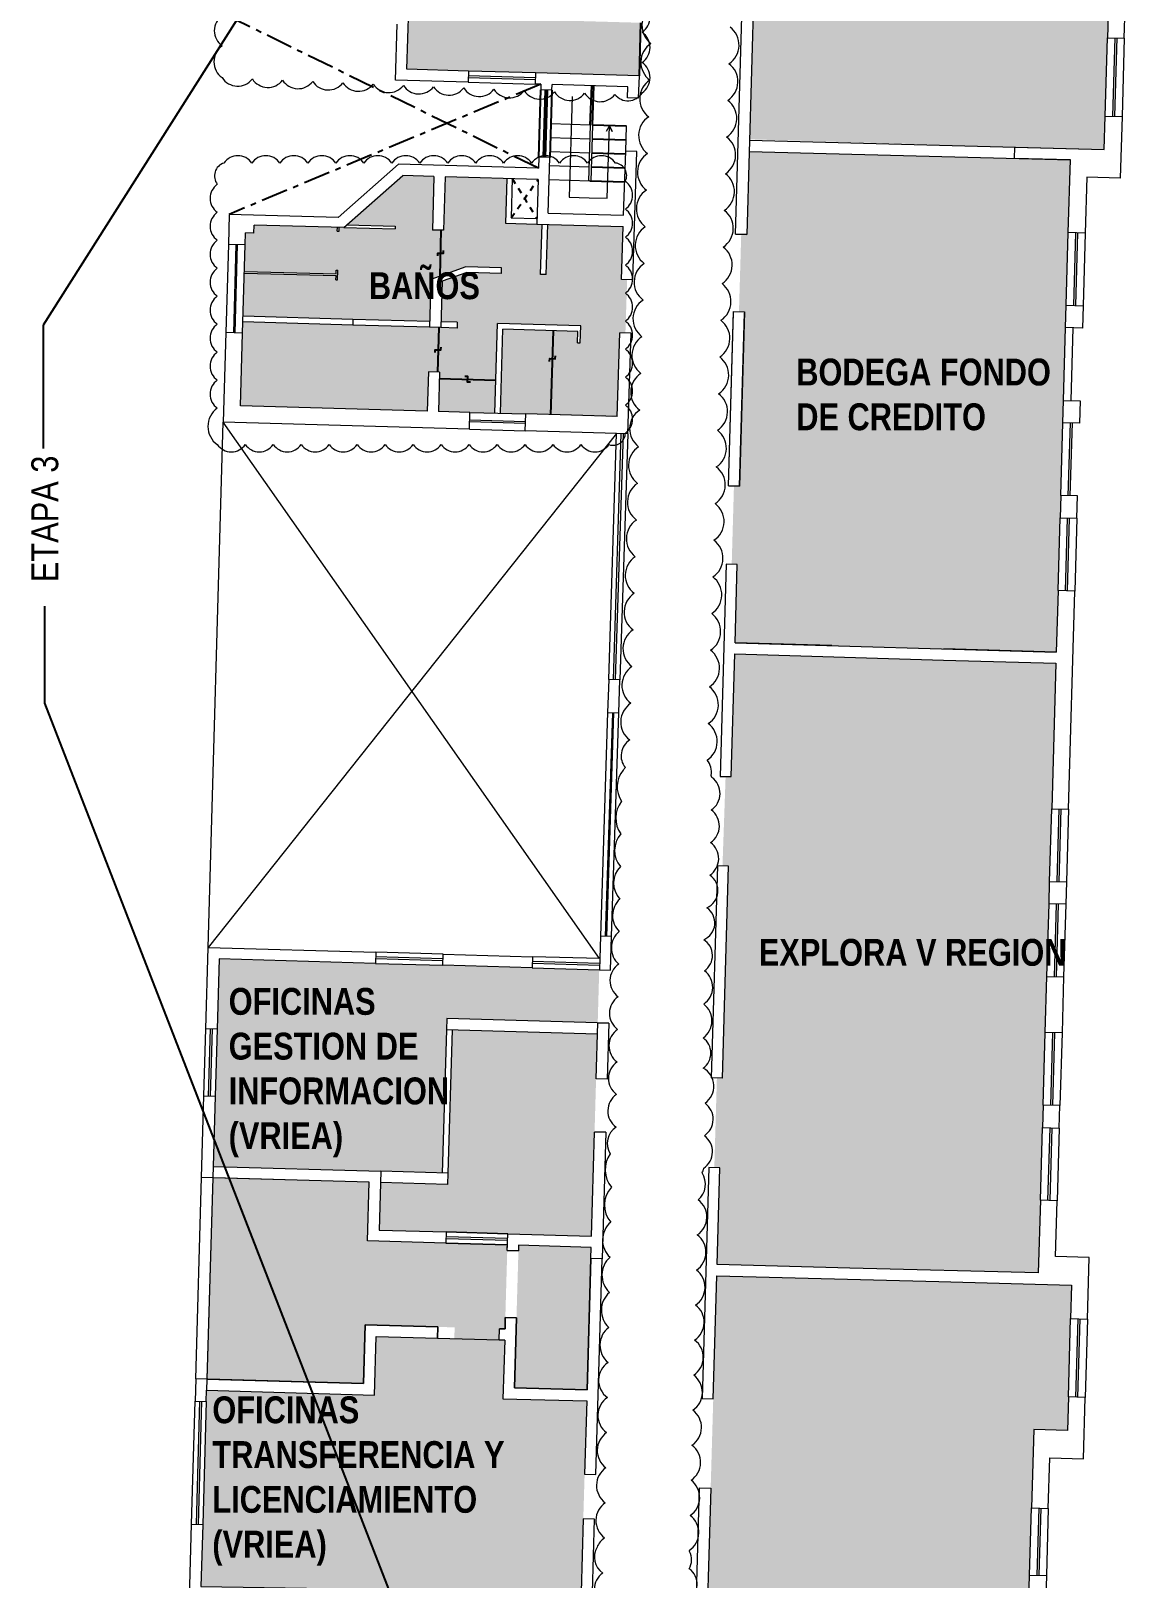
# Model space of a CAD drawing. Header units: millimetres. Extents: x -11418 to -10492, y 10656 to 11360.
# Drawn here: x -10599.73 to -10580.16, y 11197.74 to 11225.39 of the extents above; entities that cross this region are included whole.
import ezdxf
from ezdxf import colors
from ezdxf.entities.mleader import LeaderData, LeaderLine
from ezdxf.math import Vec2, Vec3

# ---------------------------------------------------------------- set-up
doc = ezdxf.new("R2010")
doc.units = ezdxf.units.MM
doc.linetypes.add('ACAD_ISO10W100', pattern=[18, 12, -3, 0, -3])
doc.linetypes.add('DASHED2', pattern=[0.375, 0.25, -0.125])
doc.layers.get('0').update_dxf_attribs({"lineweight": 0})
for name, color, linetype in [('0.5 AMARILLO-MUROS', 2, 'Continuous'), ('CUBIERTA', 8, 'Continuous'), ('Detalles', 8, 'Continuous'), ('MURO EXISTENTE', 3, 'Continuous'), ('MUROS PROYECTADOS', 2, 'Continuous'), ('PAVIMENTOS', 8, 'Continuous'), ('x_ hatch baños', 130, 'Continuous'), ('z2_ hatch direccioón de personal y perfeccionamiento académico', 56, 'Continuous'), ('z5_ hatch vicerrectoria de administración y finanzas', 56, 'Continuous'), ('z6_ hatch marketing y vínculos', 181, 'Continuous')]:
    doc.layers.add(name, color=color, linetype=linetype)
for name, color, linetype, lineweight in [('0_ id salas de clases', 7, 'Continuous', 9), ('0_ muros', 7, 'Continuous', 20), ('0_ muros 2', 7, 'Continuous', 9), ('0_ simbología', 250, 'Continuous', 5), ('0_ ventanas', 250, 'Continuous', 0)]:
    doc.layers.add(name, color=color, linetype=linetype, lineweight=lineweight)
doc.layers.add('z3_ hatch procesos docentes', color=7, linetype='Continuous', true_color=0xe5a861)
doc.layers.add('z4_ Dirección de investigación e innovación', color=7, linetype='Continuous', true_color=0xc6c8a7)
doc.styles.add('Arial Narrow', font='ARIALN.TTF', dxfattribs={"height": 0.0015})
doc.styles.add('PATO', font='romans.shx', dxfattribs={"height": 0.22})
doc.linetypes.add('BATTING', pattern='A,0.00254,-2.54,[134,ltypeshp.shx,S=2.54,R=0,X=-2.54,Y=0],-5.08,[134,ltypeshp.shx,S=2.54,R=180,X=2.54,Y=0],-2.54', length=10.16254)

msp = doc.modelspace()

# ---------------------------------------------------------------- hatches: boundary and pattern name
at = {"layer": 'x_ hatch baños'}
msp.add_hatch(color=256, dxfattribs=at).paths.add_polyline_path([(-10589.074, 11220.943), (-10589.174, 11220.946), (-10589.149, 11221.896), (-10590.493, 11221.931), (-10590.522, 11221.034), (-10590.622, 11221.037), (-10590.593, 11221.934), (-10591.25, 11221.952), (-10591.227, 11222.752), (-10592.327, 11222.784), (-10592.354, 11221.826), (-10592.554, 11221.832), (-10592.554, 11221.831), (-10592.527, 11222.79), (-10593.085, 11222.806), (-10594.085, 11221.924), (-10593.221, 11221.901), (-10593.222, 11221.85), (-10594.222, 11221.878), (-10594.224, 11221.812), (-10594.254, 11221.812), (-10594.253, 11221.879), (-10595.742, 11221.919), (-10595.745, 11221.776), (-10595.895, 11221.78), (-10595.914, 11221.086), (-10594.277, 11221.043), (-10594.274, 11221.113), (-10594.245, 11221.112), (-10594.249, 11220.942), (-10594.279, 11220.943), (-10594.277, 11221.013), (-10595.916, 11221.056), (-10595.938, 11220.29), (-10592.601, 11220.194), (-10592.58, 11220.949), (-10591.957, 11221.173), (-10591.318, 11221.154), (-10591.321, 11221.056), (-10591.938, 11221.074), (-10592.38, 11220.915), (-10592.399, 11220.189), (-10592.11, 11220.184), (-10592.113, 11220.08), (-10595.941, 11220.19), (-10595.984, 11218.691), (-10592.647, 11218.595), (-10592.627, 11219.295), (-10592.427, 11219.289), (-10592.448, 11218.589), (-10591.436, 11218.56), (-10591.39, 11220.159), (-10589.901, 11220.119), (-10589.911, 11219.814), (-10589.961, 11219.816), (-10589.955, 11220.018), (-10591.293, 11220.057), (-10591.336, 11218.557), (-10589.253, 11218.49), (-10589.21, 11219.997), (-10589.105, 11219.994)])
at = {"layer": 'z2_ hatch direccioón de personal y perfeccionamiento académico'}
for points in [[(-10580.837, 11233.985), (-10586.578, 11234.151), (-10586.886, 11223.452), (-10580.54, 11223.269), (-10580.471, 11225.868), (-10581.071, 11225.884)], [(-10591.807, 11229.269), (-10595.277, 11229.361), (-10595.303, 11228.461), (-10595.702, 11228.471), (-10595.707, 11228.328), (-10595.747, 11226.928), (-10595.777, 11225.885), (-10592.978, 11225.804), (-10593.01, 11224.705), (-10591.91, 11224.673), (-10590.711, 11224.638), (-10588.856, 11224.585), (-10588.829, 11225.535), (-10591.725, 11225.617), (-10591.924, 11225.624)]]:
    msp.add_hatch(color=54, dxfattribs=at).paths.add_polyline_path(points)
at = {"layer": 'z4_ Dirección de investigación e innovación'}
for points in [[(-10589.573, 11208.611), (-10589.6, 11207.661), (-10592.298, 11207.739), (-10592.378, 11204.978), (-10596.475, 11205.096), (-10596.368, 11208.807)], [(-10589.629, 11206.662), (-10589.605, 11207.462), (-10592.204, 11207.536), (-10592.283, 11204.775), (-10593.483, 11204.81), (-10593.507, 11203.96), (-10589.71, 11203.851)], [(-10591.214, 11203.694), (-10591.257, 11202.195), (-10591.357, 11202.198), (-10591.363, 11201.998), (-10592.163, 11202.021), (-10592.157, 11202.221), (-10593.756, 11202.267), (-10593.786, 11201.217), (-10596.584, 11201.298), (-10596.481, 11204.896), (-10593.683, 11204.815), (-10593.713, 11203.766)], [(-10589.745, 11202.651), (-10589.722, 11203.451), (-10589.716, 11203.651), (-10591.014, 11203.688), (-10591.017, 11203.588), (-10591.052, 11202.389), (-10591.088, 11201.14), (-10589.79, 11201.106)], [(-10591.293, 11200.945), (-10591.263, 11201.995), (-10591.363, 11201.998), (-10592.163, 11202.021), (-10593.562, 11202.061), (-10593.592, 11201.011), (-10596.59, 11201.098), (-10596.596, 11200.898), (-10596.659, 11198.699), (-10596.691, 11197.588), (-10593.295, 11197.537), (-10592.496, 11197.524), (-10591.096, 11197.503), (-10590.296, 11197.491), (-10589.896, 11197.485), (-10589.858, 11198.797), (-10589.834, 11199.597), (-10589.796, 11200.906)]]:
    msp.add_hatch(color=256, dxfattribs=at).paths.add_polyline_path(points)
at = {"layer": 'z4_ Dirección de investigación e innovación', "true_color": 0xa49479}
msp.add_hatch(color=252, dxfattribs=at).paths.add_polyline_path([(-10585.101, 11203.082), (-10587.471, 11203.145), (-10587.535, 11200.946), (-10587.581, 11199.347), (-10587.638, 11197.351), (-10581.898, 11197.185), (-10581.88, 11197.795), (-10581.846, 11198.995), (-10581.805, 11200.394), (-10581.205, 11200.378), (-10581.188, 11200.978), (-10581.148, 11202.378), (-10581.131, 11202.977), (-10583.501, 11203.04)])
at = {"layer": 'z5_ hatch vicerrectoria de administración y finanzas'}
msp.add_hatch(color=62, dxfattribs=at).paths.add_polyline_path([(-10581.336, 11216.688), (-10581.324, 11217.088), (-10581.287, 11218.388), (-10581.275, 11218.787), (-10581.238, 11220.087), (-10581.226, 11220.487), (-10581.189, 11221.786), (-10581.151, 11223.085), (-10586.892, 11223.237), (-10586.935, 11221.752), (-10587.035, 11221.755), (-10587.075, 11220.375), (-10586.975, 11220.372), (-10587.065, 11217.254), (-10587.165, 11217.256), (-10587.205, 11215.857), (-10587.105, 11215.854), (-10587.146, 11214.455), (-10581.405, 11214.289), (-10581.373, 11215.389)])
at = {"layer": 'z6_ hatch marketing y vínculos', "true_color": 0x9d9aac}
msp.add_hatch(color=253, dxfattribs=at).paths.add_polyline_path([(-10581.411, 11214.089), (-10583.419, 11214.147), (-10587.151, 11214.255), (-10587.214, 11212.063), (-10587.314, 11212.066), (-10587.37, 11210.467), (-10587.261, 11210.463), (-10587.327, 11208.171), (-10587.37, 11206.672), (-10587.47, 11206.675), (-10587.516, 11205.075), (-10587.416, 11205.073), (-10587.466, 11203.345), (-10585.095, 11203.282), (-10581.725, 11203.193), (-10581.687, 11204.493), (-10581.65, 11205.793), (-10581.638, 11206.193), (-10581.601, 11207.492), (-10581.572, 11208.492), (-10581.534, 11209.791), (-10581.523, 11210.191), (-10581.485, 11211.49)])

# ---------------------------------------------------------------- linework, layer by layer
for p, q in [((-10586.887, 11223.437), (-10580.546, 11223.269)), ((-10586.892, 11223.237), (-10581.151, 11223.085)), ((-10591.227, 11222.752), (-10591.25, 11221.952)), ((-10591.127, 11222.75), (-10591.147, 11222.049)), ((-10593.221, 11221.9), (-10593.222, 11221.85)), ((-10591.25, 11221.952), (-10590.688, 11221.937)), ((-10591.147, 11222.049), (-10590.686, 11222.037)), ((-10590.622, 11221.037), (-10590.593, 11221.934)), ((-10590.522, 11221.034), (-10590.493, 11221.931)), ((-10586.935, 11221.752), (-10587.135, 11221.757)), ((-10587.265, 11217.259), (-10587.175, 11220.358)), ((-10587.065, 11217.254), (-10586.976, 11220.352)), ((-10589.961, 11219.816), (-10589.955, 11220.018)), ((-10589.951, 11220.12), (-10589.951, 11220.121)), ((-10589.911, 11219.814), (-10589.901, 11220.119)), ((-10587.265, 11217.259), (-10587.065, 11217.254)), ((-10587.146, 11214.455), (-10581.405, 11214.289)), ((-10592.304, 11207.539), (-10592.378, 11204.978)), ((-10592.204, 11207.536), (-10592.278, 11204.975)), ((-10589.429, 11206.656), (-10589.629, 11206.662)), ((-10589.456, 11205.707), (-10589.656, 11205.712)), ((-10596.475, 11205.096), (-10596.59, 11201.098)), ((-10592.463, 11202.029), (-10592.457, 11202.229))]:
    msp.add_line(p, q)
at = {"color": 3, "linetype": 'BATTING'}
msp.add_lwpolyline([(-10596.313, 11225.663, 0.520567), (-10596.313, 11225.122, 0.520567), (-10596.313, 11224.555, 0.520567), (-10595.773, 11224.532, 0.520567), (-10595.233, 11224.509, 0.520567), (-10594.693, 11224.486, 0.520567), (-10594.153, 11224.463, 0.520567), (-10593.613, 11224.439, 0.520567), (-10593.074, 11224.416, 0.520567), (-10592.534, 11224.393, 0.520567), (-10591.994, 11224.37, 0.520567), (-10591.454, 11224.347, 0.520567), (-10590.914, 11224.323, 0.520567), (-10590.374, 11224.3, 0.520567), (-10589.834, 11224.277, 0.520567), (-10589.294, 11224.254, 0.520567), (-10588.805, 11224.284, 0.520567), (-10588.805, 11224.824, 0.520567), (-10588.805, 11225.365, 0.520567), (-10588.805, 11225.905, 0.520567)], format="xyb", dxfattribs=at)
at = {"color": 2, "linetype": 'BATTING'}
for points in [[(-10588.63, 11225.82, 0.520567), (-10588.649, 11225.165, 0.520567), (-10588.669, 11224.51, 0.520567), (-10588.689, 11223.855, 0.520567), (-10588.709, 11223.2, 0.520567), (-10588.729, 11222.545, 0.520567), (-10588.749, 11221.89, 0.520567), (-10588.769, 11221.235, 0.520567), (-10588.789, 11220.58, 0.520567), (-10588.809, 11219.925, 0.520567), (-10588.829, 11219.27, 0.520567), (-10588.849, 11218.614, 0.520567), (-10588.869, 11217.959, 0.520567), (-10588.889, 11217.304, 0.520567), (-10588.908, 11216.649, 0.520567), (-10588.928, 11215.994, 0.520567), (-10588.948, 11215.339, 0.520567), (-10588.968, 11214.684, 0.520567), (-10588.988, 11214.029, 0.520567), (-10589.008, 11213.374, 0.520567), (-10589.028, 11212.719, 0.439575), (-10589.109, 11212.224)], [(-10587.572, 11212.086, 0.229076), (-10587.645, 11212.357, 0.520567), (-10587.625, 11213.012, 0.520567), (-10587.604, 11213.667, 0.520567), (-10587.584, 11214.322, 0.520567), (-10587.563, 11214.977, 0.520567), (-10587.542, 11215.632, 0.520567), (-10587.522, 11216.287, 0.520567), (-10587.501, 11216.942, 0.520567), (-10587.481, 11217.597, 0.520567), (-10587.46, 11218.252, 0.520567), (-10587.44, 11218.907, 0.520567), (-10587.419, 11219.563, 0.520567), (-10587.399, 11220.218, 0.520567), (-10587.378, 11220.873, 0.520567), (-10587.357, 11221.528, 0.520567), (-10587.337, 11222.183, 0.520567), (-10587.316, 11222.838, 0.520567), (-10587.296, 11223.493, 0.520567), (-10587.275, 11224.148, 0.520567), (-10587.255, 11224.803, 0.520567), (-10587.234, 11225.458, 0.520567)], [(-10589.109, 11212.224, 0.038265), (-10589.143, 11212.181, 0.329409), (-10589.176, 11211.622, 0.332575), (-10589.185, 11211.04, 0.374687), (-10589.195, 11210.458, 0.403908), (-10589.205, 11209.876, 0.43019), (-10589.215, 11209.294, 0.470821), (-10589.224, 11208.712, 0.520567), (-10589.234, 11208.129, 0.520567), (-10589.244, 11207.547, 0.520567), (-10589.253, 11206.965, 0.520567), (-10589.263, 11206.383, 0.520567), (-10589.273, 11205.801, 0.396825), (-10589.38, 11205.325)], [(-10587.735, 11204.981, 0.077766), (-10587.706, 11205.064, 0.520567), (-10587.694, 11205.646, 0.520567), (-10587.682, 11206.228, 0.556869), (-10587.716, 11206.855, 0.513369), (-10587.716, 11207.393, 0.506085), (-10587.706, 11207.998, 0.519584), (-10587.692, 11208.592, 0.537838), (-10587.706, 11209.149, 0.597766), (-10587.651, 11209.72, 0.589895), (-10587.596, 11210.303, 0.520567), (-10587.583, 11210.885, 0.520567), (-10587.571, 11211.467, 0.520567), (-10587.559, 11212.049, 0.035745), (-10587.572, 11212.086, 0.035745)], [(-10589.38, 11205.325, 0.329145), (-10589.356, 11204.726, 0.381246), (-10589.368, 11204.1, 0.446688), (-10589.38, 11203.473, 0.44194), (-10589.392, 11202.847, 0.437094), (-10589.404, 11202.22, 0.48027), (-10589.416, 11201.594, 0.520567), (-10589.428, 11200.967, 0.520567), (-10589.441, 11200.34, 0.520567), (-10589.453, 11199.714, 0.520567), (-10589.465, 11199.087, 0.520567), (-10589.477, 11198.461, 0.15215), (-10589.612, 11198.293)], [(-10587.959, 11198.217, 0.017274), (-10587.964, 11198.235, 0.520567), (-10587.948, 11198.861, 0.520567), (-10587.932, 11199.488, 0.520567), (-10587.916, 11200.114, 0.520567), (-10587.9, 11200.741, 0.520567), (-10587.884, 11201.367, 0.520567), (-10587.868, 11201.994, 0.520567), (-10587.852, 11202.62, 0.520567), (-10587.836, 11203.246, 0.520567), (-10587.82, 11203.873, 0.520567), (-10587.804, 11204.499, 0.379222), (-10587.735, 11204.981, 0.379222)], [(-10589.612, 11198.293, 0.390204), (-10589.511, 11197.831, 0.520567), (-10589.511, 11197.258, 0.520567), (-10589.511, 11196.686, 0.520567), (-10589.511, 11196.114, 0.520567), (-10589.511, 11195.542, 0.520567), (-10589.511, 11194.97, 0.520567), (-10589.511, 11194.398, 0.520567), (-10589.511, 11193.826, 0.520567), (-10589.511, 11193.254, 0.362436), (-10589.678, 11192.637)], [(-10588.106, 11192.666, 0.095006), (-10588.119, 11192.761, 0.520567), (-10588.101, 11193.333, 0.520567), (-10588.084, 11193.905, 0.520567), (-10588.067, 11194.476, 0.520567), (-10588.05, 11195.048, 0.520567), (-10588.032, 11195.62, 0.520567), (-10588.015, 11196.192, 0.520567), (-10587.998, 11196.764, 0.520567), (-10587.98, 11197.335, 0.520567), (-10587.963, 11197.907, 0.25082), (-10587.959, 11198.217, 0.25082)]]:
    msp.add_lwpolyline(points, format="xyb", dxfattribs=at)
for points in [[(-10590.057, 11224.215), (-10590.057, 11224.215), (-10590.108, 11222.419), (-10589.752, 11222.408), (-10589.431, 11222.402), (-10589.389, 11223.694), (-10589.341, 11223.595)], [(-10594.085, 11221.924), (-10593.221, 11221.9)], [(-10594.258, 11221.813), (-10594.224, 11221.812)], [(-10594.254, 11221.812), (-10594.252, 11221.879)], [(-10594.224, 11221.812), (-10594.222, 11221.878)], [(-10594.139, 11221.876), (-10593.222, 11221.85)], [(-10587.135, 11221.757), (-10586.935, 11221.752)], [(-10594.277, 11221.043), (-10595.915, 11221.086)], [(-10594.277, 11221.043), (-10594.274, 11221.113)], [(-10594.275, 11221.113), (-10594.245, 11221.112)], [(-10594.249, 11220.942), (-10594.245, 11221.112)], [(-10594.277, 11221.013), (-10595.916, 11221.056)], [(-10594.279, 11220.943), (-10594.277, 11221.013)], [(-10594.279, 11220.943), (-10594.249, 11220.942)], [(-10590.522, 11221.034), (-10590.622, 11221.037)], [(-10593.976, 11220.234), (-10595.938, 11220.29)], [(-10593.979, 11220.134), (-10595.941, 11220.19)], [(-10593.976, 11220.234), (-10593.979, 11220.134)], [(-10592.604, 11220.094), (-10593.979, 11220.134)], [(-10592.601, 11220.194), (-10593.976, 11220.234)], [(-10592.113, 11220.08), (-10592.402, 11220.089)], [(-10592.11, 11220.184), (-10592.399, 11220.189)], [(-10592.11, 11220.184), (-10592.113, 11220.08)], [(-10591.436, 11218.56), (-10591.39, 11220.159)], [(-10589.901, 11220.119), (-10591.39, 11220.159)], [(-10591.336, 11218.557), (-10591.293, 11220.057)], [(-10589.955, 11220.018), (-10591.293, 11220.057)], [(-10589.961, 11219.816), (-10589.911, 11219.814)], [(-10585.413, 11214.405), (-10587.146, 11214.455), (-10587.105, 11215.854), (-10587.305, 11215.86), (-10587.414, 11212.068), (-10587.214, 11212.063), (-10587.151, 11214.255), (-10583.419, 11214.147)], [(-10596.784, 11201.303), (-10596.681, 11204.902)]]:
    msp.add_lwpolyline(points)
at = {"color": 250}
for points in [[(-10589.733, 11223.704), (-10590.437, 11223.727)], [(-10589.741, 11223.454), (-10590.444, 11223.477)]]:
    msp.add_lwpolyline(points, dxfattribs=at)
at = {"color": 8}
for points in [[(-10589.733, 11223.704), (-10589.763, 11222.705)], [(-10589.693, 11223.703), (-10589.723, 11222.703)], [(-10589.1, 11223.242), (-10589.085, 11223.686)], [(-10589.748, 11223.204), (-10590.451, 11223.227)], [(-10589.741, 11222.704), (-10590.466, 11222.727)], [(-10589.756, 11222.954), (-10590.458, 11222.977)]]:
    msp.add_lwpolyline(points, dxfattribs=at)
at = {"color": 6}
for points in [[(-10589.443, 11223.597), (-10589.389, 11223.694)], [(-10589.341, 11223.595), (-10589.389, 11223.694)]]:
    msp.add_lwpolyline(points, dxfattribs=at)
at = {"color": 3, "linetype": 'BATTING'}
msp.add_lwpolyline([(-10596.399, 11217.997, 0.520567), (-10595.899, 11217.997, 0.520567), (-10595.399, 11217.997, 0.520567), (-10594.899, 11217.997, 0.520567), (-10594.399, 11217.997, 0.520567), (-10593.899, 11217.997, 0.520567), (-10593.399, 11217.997, 0.520567), (-10592.899, 11217.997, 0.520567), (-10592.399, 11217.997, 0.520567), (-10591.899, 11217.997, 0.520567), (-10591.399, 11217.997, 0.520567), (-10590.899, 11217.997, 0.520567), (-10590.399, 11217.997, 0.520567), (-10589.899, 11217.997, 0.520567), (-10589.399, 11217.997, 0.520567), (-10589.106, 11218.203, 0.520567), (-10589.106, 11218.703, 0.520567), (-10589.106, 11219.203, 0.520567), (-10589.106, 11219.703, 0.520567), (-10589.106, 11220.203, 0.520567), (-10589.106, 11220.703, 0.520567), (-10589.106, 11221.203, 0.520567), (-10589.106, 11221.703, 0.520567), (-10589.106, 11222.203, 0.520567), (-10589.106, 11222.703, 0.520567), (-10589.281, 11223.029, 0.520567), (-10589.781, 11223.029, 0.520567), (-10590.281, 11223.029, 0.520567), (-10590.781, 11223.029, 0.520567), (-10591.281, 11223.029, 0.520567), (-10591.781, 11223.029, 0.520567), (-10592.281, 11223.029, 0.520567), (-10592.781, 11223.029, 0.520567), (-10593.281, 11223.029, 0.520567), (-10593.781, 11223.029, 0.520567), (-10594.281, 11223.029, 0.520567), (-10594.781, 11223.029, 0.520567), (-10595.281, 11223.029, 0.520567), (-10595.781, 11223.029, 0.520567), (-10596.281, 11223.029, 0.520567), (-10596.399, 11222.648, 0.520567), (-10596.399, 11222.148, 0.520567), (-10596.399, 11221.648, 0.520567), (-10596.399, 11221.148, 0.520567), (-10596.399, 11220.648, 0.520567), (-10596.399, 11220.148, 0.520567), (-10596.399, 11219.648, 0.520567), (-10596.399, 11219.148, 0.520567), (-10596.399, 11218.648, 0.520567)], format="xyb", close=True, dxfattribs=at)
msp.add_lwpolyline([(-10589.722, 11203.451), (-10589.716, 11203.651), (-10591.014, 11203.688), (-10591.017, 11203.588), (-10591.217, 11203.594), (-10591.214, 11203.694), (-10592.314, 11203.726), (-10593.713, 11203.766), (-10593.683, 11204.816), (-10596.481, 11204.896), (-10596.584, 11201.298), (-10593.787, 11201.217), (-10593.756, 11202.267), (-10592.457, 11202.229), (-10592.463, 11202.029), (-10591.363, 11201.998), (-10591.357, 11202.198), (-10591.257, 11202.195), (-10591.252, 11202.395), (-10591.052, 11202.389), (-10591.088, 11201.14), (-10589.79, 11201.106)], close=True)
at = {"layer": '0.5 AMARILLO-MUROS', "color": 8}
msp.add_line((-10591.248, 11222.051), (-10591.247, 11222.051), dxfattribs=at)
at = {"layer": '0.5 AMARILLO-MUROS'}
msp.add_line((-10589.263, 11218.198), (-10589.263, 11218.198), dxfattribs=at)
at = {"layer": '0_ muros'}
for p, q in [((-10593.01, 11224.705), (-10592.978, 11225.804)), ((-10593.215, 11224.51), (-10593.187, 11225.51)), ((-10591.91, 11224.673), (-10593.01, 11224.705)), ((-10591.91, 11224.673), (-10591.916, 11224.473)), ((-10591.916, 11224.473), (-10593.215, 11224.51)), ((-10590.711, 11224.638), (-10590.716, 11224.439)), ((-10590.616, 11224.436), (-10590.716, 11224.439)), ((-10588.856, 11224.585), (-10590.711, 11224.638)), ((-10590.616, 11224.436), (-10590.619, 11224.336)), ((-10590.419, 11224.33), (-10590.416, 11224.43)), ((-10589.063, 11224.391), (-10590.416, 11224.43)), ((-10589.069, 11224.191), (-10589.063, 11224.391)), ((-10588.869, 11224.185), (-10588.856, 11224.585)), ((-10590.419, 11224.33), (-10590.619, 11224.336)), ((-10588.869, 11224.185), (-10589.069, 11224.191)), ((-10594.238, 11222.055), (-10593.158, 11223.008)), ((-10590.66, 11222.936), (-10593.158, 11223.008)), ((-10590.654, 11223.136), (-10590.66, 11222.936)), ((-10590.454, 11223.13), (-10590.654, 11223.136)), ((-10590.483, 11222.131), (-10590.454, 11223.13)), ((-10589.137, 11222.096), (-10589.1, 11223.242)), ((-10588.9, 11223.236), (-10589.1, 11223.242)), ((-10588.974, 11220.94), (-10588.9, 11223.236)), ((-10594.139, 11221.876), (-10593.085, 11222.806)), ((-10592.527, 11222.79), (-10593.085, 11222.806)), ((-10592.527, 11222.79), (-10592.554, 11221.831)), ((-10592.327, 11222.784), (-10592.354, 11221.826)), ((-10590.665, 11222.736), (-10592.327, 11222.784)), ((-10590.665, 11222.736), (-10590.688, 11221.937)), ((-10596.187, 11222.111), (-10596.201, 11221.573)), ((-10594.238, 11222.055), (-10596.186, 11222.111)), ((-10595.745, 11221.776), (-10595.742, 11221.916)), ((-10594.139, 11221.876), (-10595.742, 11221.916)), ((-10590.688, 11221.937), (-10589.143, 11221.896)), ((-10590.483, 11222.131), (-10589.137, 11222.096)), ((-10589.174, 11220.946), (-10589.143, 11221.896)), ((-10595.901, 11221.564), (-10595.895, 11221.78)), ((-10595.745, 11221.776), (-10595.895, 11221.78)), ((-10595.901, 11221.564), (-10596.201, 11221.573)), ((-10591.321, 11221.056), (-10591.318, 11221.155)), ((-10592.58, 11220.949), (-10592.604, 11220.094)), ((-10592.38, 11220.915), (-10592.402, 11220.089)), ((-10588.974, 11220.94), (-10589.174, 11220.946)), ((-10596.246, 11219.999), (-10596.292, 11218.4)), ((-10595.946, 11219.991), (-10596.246, 11219.999)), ((-10595.984, 11218.691), (-10595.946, 11219.991)), ((-10592.402, 11220.089), (-10592.604, 11220.094)), ((-10589.253, 11218.497), (-10589.204, 11219.996)), ((-10589.005, 11219.991), (-10589.204, 11219.996)), ((-10589.063, 11218.192), (-10589.005, 11219.991)), ((-10592.627, 11219.295), (-10592.647, 11218.595)), ((-10592.427, 11219.289), (-10592.627, 11219.295)), ((-10592.427, 11219.289), (-10592.448, 11218.589)), ((-10592.647, 11218.595), (-10595.984, 11218.691)), ((-10591.886, 11218.573), (-10592.448, 11218.589)), ((-10591.894, 11218.273), (-10596.292, 11218.4)), ((-10591.894, 11218.273), (-10591.886, 11218.573)), ((-10590.895, 11218.245), (-10590.886, 11218.544)), ((-10589.253, 11218.497), (-10590.886, 11218.544)), ((-10589.063, 11218.192), (-10590.895, 11218.245)), ((-10592.298, 11207.739), (-10592.304, 11207.539)), ((-10589.605, 11207.462), (-10592.304, 11207.539)), ((-10589.4, 11207.656), (-10592.298, 11207.739)), ((-10587.37, 11206.672), (-10587.57, 11206.678)), ((-10592.283, 11204.775), (-10593.483, 11204.81)), ((-10592.278, 11204.975), (-10593.477, 11205.01)), ((-10592.278, 11204.975), (-10592.283, 11204.775)), ((-10592.308, 11203.926), (-10592.314, 11203.726)), ((-10591.208, 11203.894), (-10592.308, 11203.926)), ((-10592.314, 11203.726), (-10591.214, 11203.694)), ((-10591.217, 11203.594), (-10591.017, 11203.588)), ((-10591.363, 11201.998), (-10591.357, 11202.198)), ((-10591.363, 11201.998), (-10591.357, 11202.198)), ((-10591.263, 11201.995), (-10591.363, 11201.998)), ((-10591.257, 11202.195), (-10591.357, 11202.198))]:
    msp.add_line(p, q, dxfattribs=at)
for points in [[(-10587.135, 11221.757), (-10586.882, 11230.558), (-10586.682, 11230.552), (-10586.935, 11221.752)], [(-10580.229, 11223.86), (-10580.26, 11222.761), (-10580.86, 11222.777), (-10580.889, 11221.778), (-10581.189, 11221.786), (-10581.151, 11223.085), (-10582.151, 11223.111), (-10582.146, 11223.311), (-10580.546, 11223.269), (-10580.529, 11223.869)], [(-10587.265, 11217.259), (-10587.175, 11220.378), (-10586.975, 11220.372), (-10587.065, 11217.254)], [(-10580.926, 11220.478), (-10580.938, 11220.078), (-10581.238, 11220.087), (-10581.226, 11220.487)], [(-10580.987, 11218.379), (-10581.287, 11218.388), (-10581.275, 11218.787), (-10580.975, 11218.779)], [(-10581.336, 11216.688), (-10581.036, 11216.68), (-10581.024, 11217.08), (-10581.324, 11217.088)], [(-10589.404, 11213.8), (-10589.423, 11213.209), (-10589.224, 11213.202), (-10589.204, 11213.793)], [(-10581.235, 11209.783), (-10581.534, 11209.791), (-10581.523, 11210.191), (-10581.223, 11210.182)], [(-10589.552, 11209.211), (-10589.565, 11208.811), (-10589.571, 11208.611), (-10589.372, 11208.605), (-10589.353, 11209.204)], [(-10593.564, 11208.926), (-10593.569, 11208.726), (-10596.368, 11208.807), (-10596.404, 11207.551), (-10596.604, 11207.557), (-10596.562, 11209.012)], [(-10590.765, 11208.845), (-10590.771, 11208.646), (-10592.37, 11208.692), (-10592.364, 11208.891)], [(-10581.601, 11207.492), (-10581.572, 11208.492), (-10581.272, 11208.483), (-10581.301, 11207.483)], [(-10592.308, 11203.926), (-10592.314, 11203.726), (-10593.713, 11203.766), (-10593.683, 11204.816), (-10596.681, 11204.902), (-10596.639, 11206.357), (-10596.439, 11206.352), (-10596.475, 11205.096), (-10593.477, 11205.01), (-10593.507, 11203.96)], [(-10581.35, 11205.784), (-10581.338, 11206.184), (-10581.638, 11206.193), (-10581.65, 11205.793)], [(-10581.205, 11200.378), (-10581.805, 11200.394), (-10581.846, 11198.995), (-10581.546, 11198.986), (-10581.52, 11199.887), (-10580.92, 11199.871), (-10580.888, 11200.97), (-10581.188, 11200.978)], [(-10587.678, 11195.962), (-10587.878, 11195.967), (-10587.781, 11199.352), (-10587.581, 11199.347)], [(-10596.691, 11197.588), (-10593.295, 11197.537), (-10593.298, 11197.337), (-10596.897, 11197.391), (-10596.859, 11198.704), (-10596.659, 11198.699)], [(-10581.961, 11194.997), (-10581.88, 11197.795), (-10581.58, 11197.787), (-10581.661, 11194.988)]]:
    msp.add_lwpolyline(points, close=True, dxfattribs=at)
for points in [[(-10592.354, 11221.826), (-10592.554, 11221.831)], [(-10591.957, 11221.173), (-10592.58, 11220.949)], [(-10591.938, 11221.074), (-10592.38, 11220.915)], [(-10591.318, 11221.155), (-10591.957, 11221.173)], [(-10591.321, 11221.056), (-10591.938, 11221.074)], [(-10583.419, 11214.147), (-10581.411, 11214.089), (-10581.485, 11211.49), (-10581.186, 11211.482), (-10581.073, 11215.38), (-10581.373, 11215.389), (-10581.405, 11214.289), (-10583.413, 11214.347)], [(-10587.37, 11206.672), (-10587.327, 11208.171), (-10587.261, 11210.463), (-10587.46, 11210.469), (-10587.57, 11206.678)], [(-10589.629, 11206.662), (-10589.6, 11207.661), (-10589.4, 11207.656), (-10589.429, 11206.656)], [(-10591.014, 11203.688), (-10591.017, 11203.588), (-10591.217, 11203.594), (-10591.208, 11203.894), (-10589.71, 11203.851), (-10589.656, 11205.712)], [(-10589.456, 11205.707), (-10589.522, 11203.445), (-10589.722, 11203.451), (-10589.716, 11203.651), (-10591.014, 11203.688)], [(-10587.466, 11203.345), (-10587.416, 11205.073), (-10587.616, 11205.078), (-10587.735, 11200.952), (-10587.535, 11200.946), (-10587.471, 11203.145), (-10583.501, 11203.04), (-10581.131, 11202.977), (-10581.148, 11202.378), (-10580.848, 11202.369), (-10580.816, 11203.469), (-10581.416, 11203.485), (-10581.387, 11204.485), (-10581.687, 11204.493), (-10581.725, 11203.193), (-10585.095, 11203.282), (-10587.466, 11203.345)], [(-10592.308, 11203.926), (-10591.208, 11203.894)], [(-10592.314, 11203.726), (-10591.214, 11203.694)], [(-10591.363, 11201.998), (-10591.363, 11201.998), (-10591.263, 11201.995), (-10591.293, 11200.945), (-10589.796, 11200.906), (-10589.834, 11199.597), (-10589.634, 11199.591), (-10589.522, 11203.445), (-10589.722, 11203.451), (-10589.79, 11201.106), (-10591.088, 11201.14), (-10591.052, 11202.389), (-10591.252, 11202.395), (-10591.257, 11202.195), (-10591.357, 11202.198)], [(-10592.457, 11202.229), (-10593.756, 11202.267), (-10593.787, 11201.217), (-10596.784, 11201.303), (-10596.796, 11200.904), (-10596.596, 11200.898), (-10596.59, 11201.098), (-10593.592, 11201.011), (-10593.562, 11202.061), (-10591.363, 11201.998)], [(-10589.896, 11197.485), (-10590.296, 11197.491), (-10590.299, 11197.291), (-10589.898, 11197.285), (-10589.904, 11196.784), (-10589.704, 11196.782), (-10589.696, 11197.482), (-10589.658, 11198.791), (-10589.858, 11198.797), (-10589.896, 11197.488)]]:
    msp.add_lwpolyline(points, dxfattribs=at)
at = {"layer": '0_ muros 2'}
for p, q in [((-10580.529, 11223.869), (-10580.488, 11225.268)), ((-10580.188, 11225.26), (-10580.229, 11223.86)), ((-10580.889, 11221.778), (-10580.926, 11220.478)), ((-10581.275, 11218.787), (-10581.238, 11220.087)), ((-10581.324, 11217.088), (-10581.287, 11218.388)), ((-10589.404, 11213.8), (-10589.263, 11218.198)), ((-10589.063, 11218.192), (-10589.204, 11213.794)), ((-10581.373, 11215.389), (-10581.336, 11216.688)), ((-10581.036, 11216.68), (-10581.073, 11215.38)), ((-10589.423, 11213.209), (-10589.552, 11209.211)), ((-10589.353, 11209.205), (-10589.224, 11213.203)), ((-10581.523, 11210.191), (-10581.485, 11211.49)), ((-10581.186, 11211.482), (-10581.223, 11210.182)), ((-10581.572, 11208.492), (-10581.534, 11209.791)), ((-10581.235, 11209.783), (-10581.272, 11208.483)), ((-10592.363, 11208.892), (-10593.563, 11208.926)), ((-10593.569, 11208.726), (-10592.369, 11208.692)), ((-10590.771, 11208.646), (-10589.571, 11208.611)), ((-10589.565, 11208.811), (-10590.765, 11208.845)), ((-10596.639, 11206.357), (-10596.604, 11207.557)), ((-10596.404, 11207.551), (-10596.439, 11206.352)), ((-10581.638, 11206.193), (-10581.601, 11207.492)), ((-10581.301, 11207.483), (-10581.338, 11206.184)), ((-10581.687, 11204.493), (-10581.65, 11205.793)), ((-10581.35, 11205.784), (-10581.387, 11204.485)), ((-10581.188, 11200.978), (-10581.148, 11202.378)), ((-10580.848, 11202.369), (-10580.888, 11200.97)), ((-10596.859, 11198.704), (-10596.796, 11200.904)), ((-10596.596, 11200.898), (-10596.659, 11198.699)), ((-10581.88, 11197.795), (-10581.846, 11198.995)), ((-10581.546, 11198.986), (-10581.58, 11197.787))]:
    msp.add_line(p, q, dxfattribs=at)
for points in [[(-10581.071, 11225.884), (-10580.471, 11225.868), (-10580.488, 11225.268), (-10580.188, 11225.26), (-10580.157, 11226.36), (-10580.756, 11226.376), (-10580.731, 11227.275), (-10581.03, 11227.283), (-10581.071, 11225.884)], [(-10581.226, 11220.487), (-10581.189, 11221.786)]]:
    msp.add_lwpolyline(points, dxfattribs=at)
at = {"layer": '0_ simbología'}
for p, q in [((-10596.562, 11209.012), (-10596.292, 11218.4)), ((-10589.566, 11208.811), (-10596.292, 11218.4)), ((-10589.263, 11218.198), (-10596.562, 11209.012))]:
    msp.add_line(p, q, dxfattribs=at)
at = {"layer": '0_ ventanas'}
for p, q in [((-10580.394, 11223.865), (-10580.353, 11225.264)), ((-10580.323, 11225.263), (-10580.364, 11223.864)), ((-10590.711, 11224.638), (-10591.91, 11224.673)), ((-10591.916, 11224.473), (-10590.716, 11224.439)), ((-10590.713, 11224.553), (-10591.913, 11224.588)), ((-10591.913, 11224.558), (-10590.714, 11224.523)), ((-10581.091, 11220.483), (-10581.054, 11221.782)), ((-10581.024, 11221.781), (-10581.061, 11220.482)), ((-10596.201, 11221.573), (-10596.246, 11219.999)), ((-10596.066, 11221.569), (-10596.111, 11219.995)), ((-10596.081, 11219.994), (-10596.036, 11221.568)), ((-10595.946, 11219.991), (-10595.901, 11221.565)), ((-10581.14, 11218.784), (-10581.103, 11220.083)), ((-10591.891, 11218.408), (-10590.891, 11218.379)), ((-10591.89, 11218.438), (-10590.89, 11218.409)), ((-10591.886, 11218.573), (-10590.886, 11218.544)), ((-10581.189, 11217.084), (-10581.152, 11218.384)), ((-10581.122, 11218.383), (-10581.159, 11217.083)), ((-10591.894, 11218.273), (-10590.895, 11218.244)), ((-10589.319, 11213.797), (-10589.178, 11218.195)), ((-10589.148, 11218.194), (-10589.289, 11213.797)), ((-10581.238, 11215.385), (-10581.201, 11216.684)), ((-10581.171, 11216.684), (-10581.208, 11215.384)), ((-10589.338, 11213.206), (-10589.467, 11209.208)), ((-10589.437, 11209.207), (-10589.309, 11213.205)), ((-10581.388, 11210.187), (-10581.351, 11211.487)), ((-10581.321, 11211.486), (-10581.358, 11210.186)), ((-10581.437, 11208.488), (-10581.4, 11209.787)), ((-10581.37, 11209.786), (-10581.407, 11208.487)), ((-10593.566, 11208.811), (-10592.367, 11208.777)), ((-10592.366, 11208.807), (-10593.565, 11208.841)), ((-10590.768, 11208.731), (-10589.569, 11208.696)), ((-10589.568, 11208.726), (-10590.767, 11208.761)), ((-10596.554, 11206.355), (-10596.519, 11207.554)), ((-10596.489, 11207.554), (-10596.524, 11206.354)), ((-10581.503, 11206.189), (-10581.466, 11207.488)), ((-10581.436, 11207.487), (-10581.473, 11206.188)), ((-10581.552, 11204.489), (-10581.515, 11205.789)), ((-10581.485, 11205.788), (-10581.522, 11204.489)), ((-10592.311, 11203.811), (-10591.212, 11203.779)), ((-10592.311, 11203.811), (-10591.212, 11203.779)), ((-10591.211, 11203.809), (-10592.31, 11203.841)), ((-10591.211, 11203.809), (-10592.31, 11203.841)), ((-10581.053, 11200.974), (-10581.013, 11202.374)), ((-10580.983, 11202.373), (-10581.023, 11200.973)), ((-10596.774, 11198.702), (-10596.711, 11200.901)), ((-10596.681, 11200.9), (-10596.744, 11198.701)), ((-10581.745, 11197.792), (-10581.711, 11198.991)), ((-10581.681, 11198.99), (-10581.715, 11197.791))]:
    msp.add_line(p, q, dxfattribs=at)
at = {"layer": 'CUBIERTA'}
for p, q in [((-10590.681, 11222.187), (-10590.681, 11222.187)), ((-10591.15, 11221.949), (-10591.15, 11221.949))]:
    msp.add_line(p, q, dxfattribs=at)
at = {"layer": 'CUBIERTA', "color": 8}
for points in [[(-10592.459, 11221.369), (-10592.457, 11221.419), (-10592.357, 11221.416), (-10592.356, 11221.468)], [(-10592.504, 11219.642), (-10592.503, 11219.692), (-10592.403, 11219.688), (-10592.401, 11219.74)], [(-10590.459, 11219.484), (-10590.458, 11219.534), (-10590.358, 11219.53), (-10590.356, 11219.582)], [(-10591.876, 11219.112), (-10591.926, 11219.114), (-10591.923, 11219.214), (-10591.975, 11219.215)]]:
    msp.add_lwpolyline(points, dxfattribs=at)
at = {"layer": 'MURO EXISTENTE', "color": 8, "linetype": 'ACAD_ISO10W100', "ltscale": 0.04}
for p, q in [((-10590.66, 11222.936), (-10596.085, 11225.593)), ((-10590.616, 11224.436), (-10596.187, 11222.111))]:
    msp.add_line(p, q, dxfattribs=at)
at = {"layer": 'MURO EXISTENTE', "color": 8, "linetype": 'DASHED2', "ltscale": 0.04}
for points in [[(-10591.147, 11222.049), (-10590.665, 11222.736)], [(-10591.127, 11222.75), (-10590.686, 11222.037)]]:
    msp.add_lwpolyline(points, dxfattribs=at)
at = {"layer": 'MUROS PROYECTADOS', "color": 8}
for p, q in [((-10589.733, 11223.704), (-10589.708, 11224.408)), ((-10589.693, 11223.703), (-10589.668, 11224.407)), ((-10590.654, 11223.136), (-10590.619, 11224.336)), ((-10590.569, 11223.134), (-10590.534, 11224.333)), ((-10590.504, 11224.332), (-10590.539, 11223.133)), ((-10590.419, 11224.33), (-10590.454, 11223.13)), ((-10589.085, 11223.686), (-10589.693, 11223.703)), ((-10589.093, 11223.436), (-10589.701, 11223.453)), ((-10589.101, 11223.186), (-10589.708, 11223.203)), ((-10589.11, 11222.936), (-10589.716, 11222.953)), ((-10589.118, 11222.686), (-10589.741, 11222.704))]:
    msp.add_line(p, q, dxfattribs=at)
at = {"layer": 'PAVIMENTOS', "color": 8}
for points in [[(-10592.418, 11221.008), (-10592.396, 11221.827)], [(-10592.442, 11220.09), (-10592.463, 11219.29)], [(-10590.436, 11218.531), (-10590.393, 11220.031)], [(-10592.431, 11219.178), (-10591.419, 11219.149)]]:
    msp.add_lwpolyline(points, dxfattribs=at)
at = {"layer": 'z3_ hatch procesos docentes'}
msp.add_line((-10588.856, 11224.585), (-10588.829, 11225.535), dxfattribs=at)

# ---------------------------------------------------------------- texts
at = {"layer": '0_ id salas de clases', "char_height": 0.48, "attachment_point": 1, "style": 'PATO'}
for s, insert, width in [('{\\fSwis721 Cn BT|b1|i0|c0|p34;BAÑOS}', (-10593.69, 11221.076), 5.84341), ('{\\fSwis721 Cn BT|b1|i0|c0|p34;BODEGA FONDO DE CREDITO}', (-10586.051, 11219.534), 4.7016), ('{\\fSwis721 Cn BT|b1|i0|c0|p34;EXPLORA V REGION}', (-10586.721, 11209.163), 13.14864), ('{\\fSwis721 Cn BT|b1|i0|c0|p34;OFICINAS GESTION DE INFORMACION (VRIEA)}', (-10596.196, 11208.287), 3.81828), ('{\\fSwis721 Cn BT|b1|i0|c0|p34;OFICINAS TRANSFERENCIA Y\\PLICENCIAMIENTO (VRIEA)}', (-10596.488, 11200.988), 5.84341)]:
    msp.add_mtext(s, dxfattribs=dict(at, insert=insert, width=width))

# ---------------------------------------------------------------- leaders
at = {"layer": 'Detalles', "color": 2}
ml = msp.add_multileader_mtext('Standard', dxfattribs=at)
ml.set_content('ETAPA 1 ', color=2, style='Arial Narrow')
ml.set_leader_properties()
ml.build(insert=Vec2(0, 0))
ml.multileader.update_dxf_attribs({"text_right_attachment_type": 6, "dogleg_length": 0.36, "arrow_head_size": 0.01})
ctx = ml.context
ctx.base_point, ctx.char_height, ctx.arrow_head_size, ctx.landing_gap_size, ctx.plane_origin, ctx.plane_x_axis, ctx.plane_y_axis = Vec3(-10599.51, 11217.492), 0.000001, 0.01, 0.432, Vec3(-10600.459, 11220.352), Vec3(0, 1), Vec3(-1, 0)
ctx.right_attachment, ctx.text_align_type = 6, 2
notes = []
notes.append((ctx, [(0, (1, 1, 0), (-10599.51, 11220.129), (0, -1), 1.772, [(0, [(-10588.374, 11237.705)], 0, [])])]))
ctx.mtext.insert, ctx.mtext.text_direction, ctx.mtext.rotation, ctx.mtext.alignment, ctx.mtext.flow_direction = Vec3(-10599.51, 11217.924), Vec3(0, 1), 1.570796, 3, 5
ml = msp.add_multileader_mtext('Standard', dxfattribs=at)
ml.set_content('ETAPA 3 ', color=2, style='Arial Narrow')
ml.set_leader_properties()
ml.build(insert=Vec2(0, 0))
ml.multileader.update_dxf_attribs({"text_right_attachment_type": 6, "dogleg_length": 0.36, "arrow_head_size": 0.001})
ctx = ml.context
ctx.base_point, ctx.char_height, ctx.arrow_head_size, ctx.landing_gap_size, ctx.plane_origin, ctx.plane_x_axis, ctx.plane_y_axis = Vec3(-10599.479, 11215.107), 0.48, 0.001, 0.432, Vec3(-10600.123, 11212.841), Vec3(0, 1), Vec3(-1, 0)
ctx.right_attachment = 6
notes.append((ctx, [(0, (1, 1, 0), (-10599.479, 11213.379), (0, 1), 1.728, [(0, [(-10589.671, 11188.109)], 0, [])])]))
ctx.mtext.insert, ctx.mtext.text_direction, ctx.mtext.rotation, ctx.mtext.flow_direction = Vec3(-10599.723, 11215.539), Vec3(0, 1), 1.570796, 5
for ctx, leaders in notes:
    for number, flags, end, landing, length, lines in leaders:
        leader = LeaderData()
        leader.index, (leader.has_last_leader_line, leader.has_dogleg_vector, leader.attachment_direction) = number, flags
        leader.last_leader_point, leader.dogleg_vector, leader.dogleg_length = Vec3(end), Vec3(landing), length
        for number, points, colour, breaks in lines:
            line = LeaderLine()
            line.index, line.vertices, line.color, line.breaks = number, Vec3.list(points), colors.encode_raw_color(colour), breaks
            leader.lines.append(line)
        ctx.leaders.append(leader)

doc.saveas('drawing.dxf')
